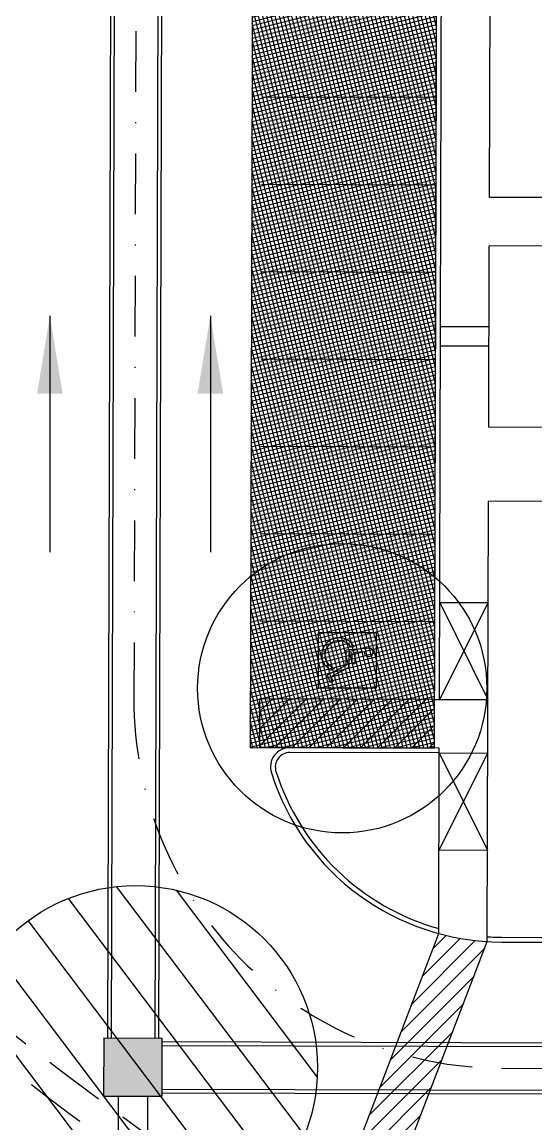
# Model space of a CAD drawing. Header units: feet. Extents: x 26064 to 27719, y 16802 to 28989.
# Drawn here: x 26744.6 to 26797.6, y 17569.4 to 17682.9 of the extents above; entities that cross this region are included whole.
import ezdxf

# ---------------------------------------------------------------- set-up
doc = ezdxf.new("R2010")
doc.units = ezdxf.units.FT
doc.header["$LTSCALE"] = 50
doc.header["$MEASUREMENT"] = 0
for name, pattern in [('CENTERPL', [0.25, 0.125, -0.0625, 0, -0.0625]), ('HIDDEN', [0.375, 0.25, -0.125]), ('HIDDEN2', [0.1875, 0.125, -0.0625])]:
    doc.linetypes.add(name, pattern=pattern)
for name, color, linetype in [('CL-ROADS', 9, 'CENTERPL'), ('CONC-5INCH-BOUNDS', 251, 'Continuous'), ('CONC-5INCH-HATCH', 251, 'Continuous'), ('CURB-B', 4, 'Continuous'), ('CURB-F', 32, 'Continuous'), ('DEMO-STORM SEWER', 13, 'HIDDEN2'), ('FLUMES', 2, 'Continuous'), ('IAN-CHECK', 221, 'Continuous'), ('INLET PROTECTION', 1, 'HIDDEN'), ('INLET-HATCH', 9, 'Continuous'), ('PAINT-MARKINGS', 32, 'Continuous'), ('PARKSTRIPES', 32, 'Continuous'), ('SD-INNER', 51, 'Continuous'), ('SD-OUTER', 6, 'Continuous'), ('SD-OUTER-PRIVATE', 6, 'Continuous'), ('SD-STRUCTURE', 6, 'Continuous'), ('SIDEWALK', 9, 'Continuous')]:
    doc.layers.add(name, color=color, linetype=linetype)
doc.styles.add('ls80', font='simplex', dxfattribs={"oblique": 15, "height": 4})
doc.dimstyles.new('dim', dxfattribs={"dimtxt": 0.18, "dimasz": 0.16, "dimexe": 0.0625, "dimexo": 0.0625, "dimgap": 0.03, "dimtad": 3, "dimdec": 4, "dimzin": 0, "dimdsep": 46, "dimtxsty": 'ls80', "dimcen": 0.09, "dimclrd": 256, "dimclre": 256, "dimclrt": 256, "dimaunit": 1, "dimadec": 4, "dimazin": 0, "dimtfac": 1, "dimtdec": 4, "dimtofl": 0, "dimtmove": 2, "dimatfit": 3, "dimfxl": 0, "dimtolj": 1, "dimtzin": 0, "dimlwd": -1, "dimlwe": -1, "dimarcsym": 0})

# ---------------------------------------------------------------- blocks, each defined once
blk = doc.blocks.new('ADA-marking')
for p, q in [((-2.84, 3), (-2.84, -3)), ((2.84, 3), (-2.84, 3)), ((-1.26, 2.37), (-1.04, -0.16)), ((2.84, -3), (2.84, 3)), ((-0.89, 1.74), (-0.81, 0.79)), ((-1.4, 0.7), (-1.37, 0.35)), ((0.32, 0.79), (-0.81, 0.79)), ((-0.78, 0.47), (-0.75, 0.16)), ((-0.78, 0.47), (0.32, 0.47)), ((-0.75, 0.16), (0.74, 0.16)), ((0.32, 0.47), (0.32, 0.79)), ((0.74, 0.16), (1.68, -1.69)), ((-1.04, -0.16), (0.54, -0.16)), ((0.54, -0.16), (1.53, -2.1)), ((0.81, -1.32), (1, -1.68)), ((1.53, -2.1), (2.27, -1.77)), ((1.68, -1.69), (2.14, -1.48)), ((2.14, -1.48), (2.27, -1.77)), ((-2.84, -3), (2.84, -3))]:
    blk.add_line(p, q)
for centre, radius, start, end in [((-0.85, 2.19), 0.454, 264.3974, 156.5932), ((-0.57, -0.87), 1.77, 117.8826, 332.6359), ((-0.57, -0.87), 1.46, 123.2395, 342.159)]:
    blk.add_arc(centre, radius, start, end)

msp = doc.modelspace()

# ---------------------------------------------------------------- hatches: boundary and pattern name
at = {"layer": 'CONC-5INCH-HATCH'}
h = msp.add_hatch(dxfattribs=at)
h.set_pattern_fill('ANSI37', scale=3.33, angle=329.2625, style=0)
edge = h.paths.add_edge_path()
edge.add_line((26787.105, 17608.14915), (26787.37935, 17702.14875))
edge.add_line((26787.37935, 17702.14875), (26771.38662, 17702.19542))
edge.add_arc((26771.39245, 17704.19541), 2, 210.8923612, 269.8327778, ccw=False)
edge.add_line((26769.67619, 17703.16856), (26768.38899, 17702.39842))
edge.add_line((26768.38899, 17702.39842), (26768.11382, 17608.20459))
edge.add_line((26768.11382, 17608.20459), (26787.105, 17608.14915))
at = {"layer": 'INLET PROTECTION', "linetype": 'Continuous'}
h = msp.add_hatch(dxfattribs=at)
h.set_pattern_fill('ANSI31', scale=37.499998, angle=262.0889784, style=0)
h.set_pattern_definition([(307.088978, (50867.2854, -5689.5043), (3.7392183, 2.82681806), [])])
edge = h.paths.add_edge_path()
edge.add_arc((26756.29716, 17575.22182), 18.75, 0, 360)
at = {"layer": 'PAINT-MARKINGS'}
h = msp.add_hatch(dxfattribs=at)
h.set_pattern_fill('ANSI31', scale=10, style=0)
h.set_pattern_definition([(45, (-0.0263, -9), (-0.883883476, 0.883883476), [])])
h.paths.add_polyline_path([(26787.105, 17608.14915), (26787.1196, 17613.14913), (26769.11967, 17613.20166), (26769.10508, 17608.20168), (26771.30675, 17608.19526)])
h = msp.add_hatch(dxfattribs=at)
h.set_pattern_fill('ANSI31', scale=10, style=0)
h.paths.add_polyline_path([(26792.54682, 17588.20407, -0.05081017), (26787.54921, 17589.03316), (26777.95731, 17563.99832), (26777.89958, 17544.21934), (26782.89956, 17544.20475), (26782.95491, 17563.16923)])

# ---------------------------------------------------------------- linework, layer by layer
at = {"layer": 'CL-ROADS', "color": 7}
for p, q in [((26757.13913, 17959.20332), (26756.12858, 17613.27251)), ((26794.01811, 17575.16167), (27535.8898, 17573.00813))]:
    msp.add_line(p, q, dxfattribs=at)
msp.add_arc((26794.12841, 17613.16151), 38, 179.8326243, 269.8336798, dxfattribs=at)
at = {"layer": 'CONC-5INCH-BOUNDS', "color": 7, "flags": 128}
msp.add_lwpolyline([(26787.105, 17608.14915), (26787.37935, 17702.14875), (26771.38662, 17702.19542, -0.263000045), (26769.67619, 17703.16856), (26768.38899, 17702.39842), (26768.11382, 17608.20459)], format="xyb", close=True, dxfattribs=at)
at = {"layer": 'CURB-B', "color": 7, "flags": 128}
for points in [[(26787.61959, 17613.14767), (26787.88081, 17702.64729)], [(26787.60354, 17607.64769), (26772.20752, 17607.69262)], [(26787.60354, 17607.64769), (26787.605, 17608.14769)], [(26794.04534, 17588.65481), (26804.30398, 17588.62077)]]:
    msp.add_lwpolyline(points, dxfattribs=at)
for points in [[(26772.20752, 17607.69262, 0.508255196), (26770.77337, 17605.73904)], [(26770.77337, 17605.73904, 0.253254568), (26787.55073, 17589.55134)], [(26792.54828, 17588.70499, 0.015294546), (26794.04534, 17588.65481)], [(26793.38037, 17588.66578, 0.006789392), (26794.04534, 17588.65481)]]:
    msp.add_lwpolyline(points, format="xyb", dxfattribs=at)
at = {"layer": 'CURB-F', "color": 7}
for p, q in [((26787.105, 17608.14915), (26787.37935, 17702.14875)), ((26787.605, 17608.14769), (26772.20898, 17608.19262)), ((26794.04388, 17588.15481), (26804.30313, 17588.12487))]:
    msp.add_line(p, q, dxfattribs=at)
for centre, radius, start, end in [((26772.20315, 17606.19263), 2, 89.8327778, 197.6015404), ((26794.11681, 17613.1447), 24.99, 197.6015404, 269.8327778)]:
    msp.add_arc(centre, radius, start, end, dxfattribs=at)
at = {"layer": 'DEMO-STORM SEWER', "color": 7}
for radius in [476, 479]:
    msp.add_arc((27036.55623, 17953.94067), radius, 230.3473597, 243.3471355, dxfattribs=at)
at = {"layer": 'FLUMES', "color": 7}
for p, q in [((26792.73166, 17651.53853), (26787.73168, 17651.55312)), ((26792.72583, 17649.53854), (26787.72585, 17649.55313))]:
    msp.add_line(p, q, dxfattribs=at)
at = {"layer": 'IAN-CHECK', "color": 7}
msp.add_circle((26777.60204, 17614.30482), 14.90146, dxfattribs=at)
at = {"layer": 'INLET PROTECTION', "color": 7, "linetype": 'Continuous'}
msp.add_circle((26756.29716, 17575.22182), 18.75, dxfattribs=at)
at = {"layer": 'INLET-HATCH', "color": 7}
msp.add_solid([(26753.0249, 17578.28489), (26759.02487, 17578.26737), (26753.00739, 17572.28491), (26759.00736, 17572.2674)], dxfattribs=at)
at = {"layer": 'PAINT-MARKINGS', "color": 7}
for p, q in [((26769.10508, 17608.20168), (26769.11967, 17613.20166)), ((26787.1196, 17613.14913), (26769.11967, 17613.20166)), ((26772.43072, 17608.19198), (26769.10508, 17608.20168)), ((26777.95731, 17563.99832), (26787.54921, 17589.03316)), ((26782.95491, 17563.16923), (26792.54682, 17588.20407))]:
    msp.add_line(p, q, dxfattribs=at)
at = {"layer": 'PARKSTRIPES', "color": 7}
for p, q in [((26787.30055, 17675.14886), (26769.30062, 17675.2014)), ((26787.27428, 17666.1489), (26769.27436, 17666.20143)), ((26787.24801, 17657.14894), (26769.24809, 17657.20147)), ((26787.22175, 17648.14898), (26769.22182, 17648.20151)), ((26787.19548, 17639.14902), (26769.19556, 17639.20155)), ((26787.16921, 17630.14905), (26769.16929, 17630.20159)), ((26787.14294, 17621.14909), (26769.14302, 17621.20163))]:
    msp.add_line(p, q, dxfattribs=at)
at = {"layer": 'SD-INNER', "color": 7}
for p, q in [((26754.18798, 17719.38562), (26753.77492, 17578.2827)), ((26758.68797, 17719.37249), (26758.2749, 17578.26956)), ((26759.02268, 17577.51738), (26897.17784, 17577.11416)), ((26759.00955, 17573.0174), (26897.16471, 17572.61418))]:
    msp.add_line(p, q, dxfattribs=at)
at = {"layer": 'SD-OUTER', "color": 7}
for p, q in [((26753.80799, 17719.38673), (26753.39492, 17578.28381)), ((26759.06796, 17719.37138), (26758.6549, 17578.26845)), ((26759.02379, 17577.89738), (26897.17895, 17577.49416)), ((26759.00844, 17572.6374), (26897.1636, 17572.23418))]:
    msp.add_line(p, q, dxfattribs=at)
at = {"layer": 'SD-OUTER-PRIVATE', "color": 7}
for points in [[(26754.51613, 17572.28051), (26754.51613, 17529.40602)], [(26757.51613, 17572.27175), (26757.51613, 17529.40602)]]:
    msp.add_lwpolyline(points, dxfattribs=at)
at = {"layer": 'SD-STRUCTURE', "color": 7}
for p, q in [((26753.0249, 17578.28489), (26753.00739, 17572.28491)), ((26753.0249, 17578.28489), (26759.02487, 17578.26737)), ((26759.02487, 17578.26737), (26759.00736, 17572.2674)), ((26753.00739, 17572.28491), (26759.00736, 17572.2674))]:
    msp.add_line(p, q, dxfattribs=at)
at = {"layer": 'SIDEWALK', "color": 7}
for p, q in [((26792.7706, 17664.87866), (26792.96664, 17732.0479)), ((26803.94471, 17664.84605), (26792.7706, 17664.87866)), ((26792.70148, 17641.19838), (26792.756, 17659.87868)), ((26803.93011, 17659.84607), (26792.756, 17659.87868)), ((26799.12739, 17641.17963), (26792.70148, 17641.19838)), ((26792.54682, 17588.20407), (26792.67924, 17633.57631)), ((26799.10514, 17633.55755), (26792.67924, 17633.57631)), ((26792.64876, 17623.13303), (26787.61959, 17613.14767)), ((26787.64878, 17623.14762), (26792.64876, 17623.13303)), ((26787.64878, 17623.14762), (26792.61957, 17613.13307)), ((26787.1196, 17613.14913), (26792.61957, 17613.13307)), ((26787.54921, 17589.03316), (26787.60354, 17607.64769)), ((26787.57436, 17597.64773), (26792.60352, 17607.6331)), ((26787.60354, 17607.64769), (26792.60352, 17607.6331)), ((26787.60354, 17607.64769), (26792.57433, 17597.63314)), ((26787.57436, 17597.64773), (26792.57433, 17597.63314))]:
    msp.add_line(p, q, dxfattribs=at)

# ---------------------------------------------------------------- block references
at = {"layer": 'PAINT-MARKINGS', "color": 7, "rotation": 270}
msp.add_blockref('ADA-marking', (26778.13131, 17617.17538), dxfattribs=at)

# ---------------------------------------------------------------- leaders
at = {"layer": 'SD-STRUCTURE', "color": 7}
for points in [[(26747.46934, 17652.65927), (26747.46934, 17628.31004)], [(26764.01097, 17652.65927), (26764.01097, 17628.31004)]]:
    msp.add_leader(points, dimstyle='dim', override={"dimscale": 50, "dimtad": 0, "dimpost": "'"}, dxfattribs=at)

doc.saveas('drawing.dxf')
